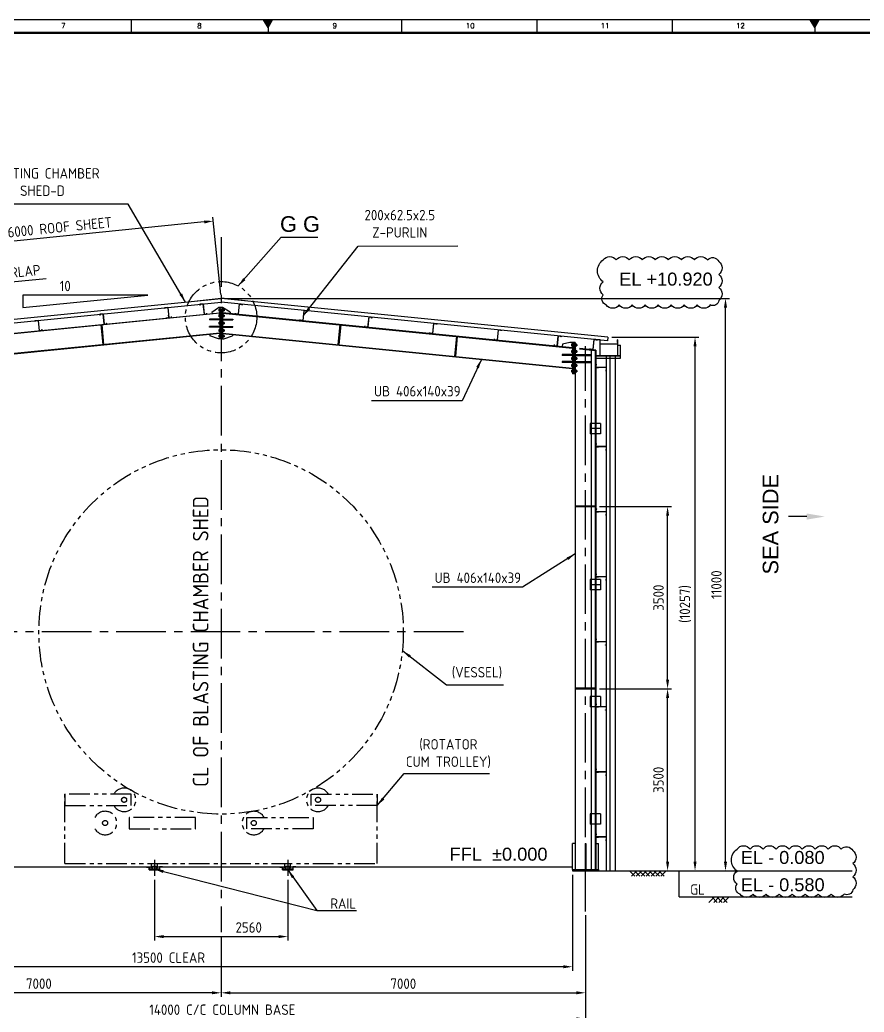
# Model space of a CAD drawing. Header units: millimetres. Extents: x -66 to 3621, y -1 to 3307.
# Drawn here: x 325.1 to 649.5, y 2923 to 3304.3 of the extents above; entities that cross this region are included whole.
import ezdxf
from ezdxf.enums import TextEntityAlignment as Align

# ---------------------------------------------------------------- set-up
doc = ezdxf.new("R2010")
doc.units = ezdxf.units.MM
for name, pattern in [('CENTER2', [28.575, 19.05, -3.175, 3.175, -3.175]), ('DASHED2', [9.525, 6.35, -3.175]), ('PHANTOM2', [31.75, 15.875, -3.175, 3.175, -3.175, 3.175, -3.175])]:
    doc.linetypes.add(name, pattern=pattern)
for name, color, linetype in [('BORDER', 6, 'Continuous'), ('MAIN-1', 7, 'Continuous'), ('MAIN-2', 7, 'Continuous')]:
    doc.layers.add(name, color=color, linetype=linetype)
doc.styles.add('ACISOTS', font='isocp.shx')
doc.styles.add('ROMANS', font='romans.shx', dxfattribs={"width": 0.8})
doc.styles.get("Standard").update_dxf_attribs({"font": 'arial.ttf'})
doc.dimstyles.new('ISO-25', dxfattribs={"dimtxt": 4, "dimasz": 3.5, "dimexe": 1.5, "dimexo": 1.5, "dimgap": 1.5, "dimtad": 1, "dimtxsty": 'Standard', "dimcen": 0, "dimadec": 0, "dimazin": 0, "dimtfac": 1, "dimtmove": 0, "dimatfit": 3, "dimfxl": 1, "dimarcsym": 0})

# ---------------------------------------------------------------- blocks, each defined once
blk = doc.blocks.new('A1B')
at = {"layer": 'BORDER', "color": 1}
for p, q in [((368.06, 585), (368.06, 590)), ((471.94, 585), (471.94, 590)), ((523.88, 585), (523.88, 590)), ((575.81, 585), (575.81, 590))]:
    blk.add_line(p, q, dxfattribs=at)
at = {"layer": 'BORDER'}
for p, q in [((420.5, 587), (418.77, 590)), ((420.5, 590), (420.5, 585)), ((420.5, 587), (422.23, 590)), ((420.5, 588), (420.5, 585)), ((630.5, 587), (628.77, 590)), ((630.5, 590), (630.5, 585)), ((630.5, 587), (632.23, 590))]:
    blk.add_line(p, q, dxfattribs=at)
blk.add_lwpolyline([(837, 3), (837, 590), (3, 590), (3, 3)], close=True, dxfattribs=at)
at = {"layer": 'BORDER', "const_width": 1}
blk.add_lwpolyline([(8, 8), (832, 8), (832, 585), (8, 585)], close=True, dxfattribs=at)
at = {"layer": 'BORDER'}
for points in [[(422.23, 590), (418.77, 590), (420.5, 587)], [(632.23, 590), (628.77, 590), (630.5, 587)]]:
    blk.add_solid(points, dxfattribs=at)
at = {"layer": 'BORDER', "color": 1, "style": 'ROMANS'}
for s, p in [('7', (341.88, 586.75)), ('8', (394.13, 586.75)), ('9', (446.1, 586.75)), ('10', (498.13, 586.75)), ('11', (549.97, 586.75)), ('12', (601.96, 586.75))]:
    blk.add_text(s, height=2, dxfattribs=at).set_placement(p, align=Align.CENTER)
blk = doc.blocks.new('A$7E9510B2728334')
for p, q in [((50, 50), (0, 50)), ((0, 50), (0, 0)), ((0, 0), (5, 0)), ((5, 0), (5, 40)), ((50, 45), (10, 45)), ((50, 50), (50, 45))]:
    blk.add_line(p, q)
at = {"extrusion": (0, 0, -1)}
blk.add_arc((-10, 40), 5, 0, 90, dxfattribs=at)
blk = doc.blocks.new('A$7E95131432C3')
for p, q in [((0, 4), (0, 0)), ((40, 4), (0, 4)), ((0, 0), (40, 4))]:
    blk.add_line(p, q)
blk = doc.blocks.new('*D6182')
at = {"color": 0, "lineweight": -2}
for p, q in [((547.77, 3047.28), (575.48, 3047.28)), ((573.98, 2980.78), (573.98, 3043.78)), ((567.16, 2977.28), (575.48, 2977.28))]:
    blk.add_line(p, q, dxfattribs=at)
at = {"color": 0}
for points in [[(574.57, 3043.78), (573.4, 3043.78), (573.98, 3047.28)], [(573.4, 2980.78), (574.57, 2980.78), (573.98, 2977.28)]]:
    blk.add_solid(points, dxfattribs=at)
at = {"layer": 'Defpoints', "color": 0}
for p in [(546.27, 3047.28), (573.98, 3047.28), (565.66, 2977.28)]:
    blk.add_point(p, dxfattribs=at)
at = {"color": 0, "insert": (570.48, 3012.28), "char_height": 4, "attachment_point": 5, "rotation": 90, "style": 'ACISOTS'}
blk.add_mtext('3500', dxfattribs=at)
blk = doc.blocks.new('*D6183')
at = {"color": 0, "lineweight": -2}
for p, q in [((547.77, 3117.28), (575.48, 3117.28)), ((573.98, 3050.78), (573.98, 3113.78)), ((549.69, 3047.28), (575.48, 3047.28))]:
    blk.add_line(p, q, dxfattribs=at)
at = {"color": 0}
for points in [[(574.57, 3113.78), (573.4, 3113.78), (573.98, 3117.28)], [(573.4, 3050.78), (574.57, 3050.78), (573.98, 3047.28)]]:
    blk.add_solid(points, dxfattribs=at)
at = {"layer": 'Defpoints', "color": 0}
for p in [(546.27, 3117.28), (573.98, 3117.28), (548.19, 3047.28)]:
    blk.add_point(p, dxfattribs=at)
at = {"color": 0, "insert": (570.48, 3082.28), "char_height": 4, "attachment_point": 5, "rotation": 90, "style": 'ACISOTS'}
blk.add_mtext('3500', dxfattribs=at)
blk = doc.blocks.new('A$7E9510B2D7BB')
at = {"color": 4}
for p, q in [((61, 200), (0, 200)), ((0, 200), (0, 183)), ((1.8, 183), (1.8, 198.2)), ((59.2, 198.2), (1.8, 198.2)), ((59.2, 198.2), (59.2, 0)), ((61, 200), (61, 1.8)), ((0, 183), (1.8, 183)), ((59.2, 0), (114.2, 0)), ((61, 1.8), (112.4, 1.8)), ((112.4, 1.8), (112.4, 17)), ((112.4, 17), (114.2, 17)), ((114.2, 0), (114.2, 17))]:
    blk.add_line(p, q, dxfattribs=at)
blk = doc.blocks.new('*D6184')
at = {"color": 0, "lineweight": -2}
for p, q in [((403.96, 3197.28), (597.73, 3197.28)), ((596.23, 2980.78), (596.23, 3193.78)), ((579.96, 2977.28), (597.73, 2977.28))]:
    blk.add_line(p, q, dxfattribs=at)
at = {"color": 0}
for points in [[(596.81, 3193.78), (595.64, 3193.78), (596.23, 3197.28)], [(595.64, 2980.78), (596.81, 2980.78), (596.23, 2977.28)]]:
    blk.add_solid(points, dxfattribs=at)
at = {"layer": 'Defpoints', "color": 0}
for p in [(402.46, 3197.28), (596.23, 3197.28), (578.46, 2977.28)]:
    blk.add_point(p, dxfattribs=at)
at = {"color": 0, "insert": (592.73, 3087.28), "char_height": 4, "attachment_point": 5, "rotation": 90, "style": 'ACISOTS'}
blk.add_mtext('11000', dxfattribs=at)
blk = doc.blocks.new('A$7E96CD2D2E318')
for p, q in [((0, 1), (0, 0)), ((0, 1), (0.12, 1)), ((0, 0), (1, 0)), ((0.12, 1), (0.12, 0.12)), ((1, 0.12), (0.12, 0.12)), ((1, 0), (1, 0.12))]:
    blk.add_line(p, q)
blk = doc.blocks.new('A$7E96CE153525B')
blk.add_line((2.34, 0.42), (0, 0.42))
at = {"layer": 'MAIN-1'}
for p, q in [((0.19, 0.78), (0.22, 0.83)), ((0.19, 0.78), (0.19, 0.73)), ((0.19, 0.76), (0.2, 0.77)), ((0.19, 0.75), (0.19, 0.76)), ((0.19, 0.74), (0.19, 0.75)), ((0.19, 0.73), (0.19, 0.74)), ((0.19, 0.73), (0.19, 0.42)), ((0.19, 0.72), (0.19, 0.73)), ((0.19, 0.71), (0.19, 0.72)), ((0.19, 0.7), (0.19, 0.71)), ((0.2, 0.69), (0.19, 0.7)), ((0.19, 0.48), (0.2, 0.5)), ((0.19, 0.46), (0.19, 0.48)), ((0.19, 0.44), (0.19, 0.46)), ((0.19, 0.42), (0.19, 0.44)), ((0.19, 0.4), (0.19, 0.42)), ((0.19, 0.42), (0.19, 0.1)), ((0.19, 0.38), (0.19, 0.4)), ((0.19, 0.36), (0.19, 0.38)), ((0.2, 0.34), (0.19, 0.36)), ((0.19, 0.13), (0.2, 0.14)), ((0.19, 0.12), (0.19, 0.13)), ((0.19, 0.11), (0.19, 0.12)), ((0.19, 0.1), (0.19, 0.11)), ((0.19, 0.1), (0.19, 0.06)), ((0.19, 0.09), (0.19, 0.1)), ((0.19, 0.08), (0.19, 0.09)), ((0.19, 0.07), (0.19, 0.08)), ((0.2, 0.06), (0.19, 0.07)), ((0.22, 0), (0.19, 0.06)), ((0.2, 0.79), (0.21, 0.8)), ((0.2, 0.78), (0.2, 0.79)), ((0.2, 0.77), (0.2, 0.78)), ((0.2, 0.68), (0.2, 0.69)), ((0.2, 0.67), (0.2, 0.68)), ((0.21, 0.66), (0.2, 0.67)), ((0.2, 0.54), (0.21, 0.56)), ((0.2, 0.52), (0.2, 0.54)), ((0.2, 0.5), (0.2, 0.52)), ((0.2, 0.32), (0.2, 0.34)), ((0.2, 0.3), (0.2, 0.32)), ((0.21, 0.27), (0.2, 0.3)), ((0.2, 0.16), (0.21, 0.17)), ((0.2, 0.15), (0.2, 0.16)), ((0.2, 0.14), (0.2, 0.15)), ((0.2, 0.05), (0.2, 0.06)), ((0.2, 0.04), (0.2, 0.05)), ((0.21, 0.03), (0.2, 0.04)), ((0.21, 0.81), (0.22, 0.82)), ((0.21, 0.8), (0.21, 0.81)), ((0.21, 0.65), (0.21, 0.66)), ((0.22, 0.63), (0.21, 0.65)), ((0.21, 0.58), (0.22, 0.6)), ((0.21, 0.56), (0.21, 0.58)), ((0.21, 0.25), (0.21, 0.27)), ((0.22, 0.23), (0.21, 0.25)), ((0.21, 0.19), (0.22, 0.2)), ((0.21, 0.17), (0.21, 0.19)), ((0.21, 0.02), (0.21, 0.03)), ((0.22, 0.01), (0.21, 0.02)), ((0.22, 0.82), (0.22, 0.83)), ((0.48, 0.83), (0.22, 0.83)), ((0.22, 0.62), (0.22, 0.63)), ((0.22, 0.6), (0.22, 0.62)), ((0.48, 0.62), (0.22, 0.62)), ((0.22, 0.21), (0.22, 0.23)), ((0.22, 0.2), (0.22, 0.21)), ((0.48, 0.21), (0.22, 0.21)), ((0.22, 0), (0.22, 0.01)), ((0.48, 0), (0.22, 0)), ((0.48, 0.62), (0.48, 0.83)), ((0.49, 0.75), (0.48, 0.77)), ((0.48, 0.21), (0.48, 0.62)), ((0.48, 0), (0.48, 0.21)), ((0.48, 0.07), (0.49, 0.08)), ((0.49, 0.75), (0.49, 0.75)), ((0.49, 0.75), (0.49, 0.08)), ((0.49, 0.75), (0.49, 0.08)), ((0.49, 0.08), (0.49, 0.08)), ((0.52, 0.66), (0.51, 0.66)), ((0.51, 0.66), (0.51, 0.42)), ((0.51, 0.42), (0.51, 0.18)), ((0.51, 0.18), (0.52, 0.18)), ((0.55, 0.62), (0.52, 0.66)), ((0.52, 0.66), (0.52, 0.18)), ((0.52, 0.18), (0.55, 0.21)), ((2.11, 0.66), (0.55, 0.66)), ((0.55, 0.66), (0.55, 0.18)), ((0.55, 0.18), (2.11, 0.18)), ((1.48, 0.75), (1.51, 0.83)), ((1.48, 0.75), (1.48, 0.09)), ((1.51, 0), (1.48, 0.09)), ((1.49, 0.77), (1.5, 0.78)), ((1.49, 0.76), (1.49, 0.77)), ((1.49, 0.75), (1.49, 0.76)), ((1.49, 0.74), (1.49, 0.75)), ((1.49, 0.73), (1.49, 0.74)), ((1.49, 0.72), (1.49, 0.73)), ((1.49, 0.71), (1.49, 0.72)), ((1.49, 0.7), (1.49, 0.71)), ((1.49, 0.69), (1.49, 0.7)), ((1.49, 0.68), (1.49, 0.69)), ((1.5, 0.67), (1.49, 0.68)), ((1.49, 0.51), (1.5, 0.53)), ((1.49, 0.49), (1.49, 0.51)), ((1.49, 0.47), (1.49, 0.49)), ((1.49, 0.45), (1.49, 0.47)), ((1.49, 0.43), (1.49, 0.45)), ((1.49, 0.41), (1.49, 0.43)), ((1.49, 0.39), (1.49, 0.41)), ((1.49, 0.36), (1.49, 0.39)), ((1.49, 0.34), (1.49, 0.36)), ((1.49, 0.32), (1.49, 0.34)), ((1.5, 0.3), (1.49, 0.32)), ((1.49, 0.15), (1.5, 0.16)), ((1.49, 0.14), (1.49, 0.15)), ((1.49, 0.13), (1.49, 0.14)), ((1.49, 0.12), (1.49, 0.13)), ((1.49, 0.11), (1.49, 0.12)), ((1.49, 0.1), (1.49, 0.11)), ((1.49, 0.09), (1.49, 0.1)), ((1.49, 0.08), (1.49, 0.09)), ((1.49, 0.07), (1.49, 0.08)), ((1.49, 0.06), (1.49, 0.07)), ((1.5, 0.05), (1.49, 0.06)), ((1.5, 0.81), (1.51, 0.82)), ((1.5, 0.8), (1.5, 0.81)), ((1.5, 0.78), (1.5, 0.8)), ((1.5, 0.66), (1.5, 0.67)), ((1.5, 0.65), (1.5, 0.66)), ((1.51, 0.64), (1.5, 0.65)), ((1.5, 0.58), (1.51, 0.6)), ((1.5, 0.55), (1.5, 0.58)), ((1.5, 0.53), (1.5, 0.55)), ((1.5, 0.28), (1.5, 0.3)), ((1.5, 0.26), (1.5, 0.28)), ((1.51, 0.23), (1.5, 0.26)), ((1.5, 0.18), (1.51, 0.2)), ((1.5, 0.17), (1.5, 0.18)), ((1.5, 0.16), (1.5, 0.17)), ((1.5, 0.04), (1.5, 0.05)), ((1.5, 0.02), (1.5, 0.04)), ((1.51, 0.01), (1.5, 0.02)), ((1.51, 0.82), (1.51, 0.83)), ((1.82, 0.83), (1.51, 0.83)), ((1.51, 0.62), (1.51, 0.64)), ((1.51, 0.6), (1.51, 0.62)), ((1.82, 0.62), (1.51, 0.62)), ((1.51, 0.21), (1.51, 0.23)), ((1.82, 0.21), (1.51, 0.21)), ((1.51, 0.2), (1.51, 0.21)), ((1.51, 0), (1.51, 0.01)), ((1.82, 0), (1.51, 0)), ((1.82, 0.83), (1.86, 0.75)), ((1.82, 0.83), (1.83, 0.82)), ((1.83, 0.64), (1.82, 0.62)), ((1.82, 0.62), (1.83, 0.6)), ((1.83, 0.23), (1.82, 0.21)), ((1.82, 0.21), (1.83, 0.2)), ((1.86, 0.09), (1.82, 0)), ((1.83, 0.01), (1.82, 0)), ((1.83, 0.82), (1.83, 0.81)), ((1.83, 0.81), (1.83, 0.8)), ((1.83, 0.8), (1.84, 0.78)), ((1.84, 0.67), (1.83, 0.66)), ((1.83, 0.66), (1.83, 0.65)), ((1.83, 0.65), (1.83, 0.64)), ((1.83, 0.6), (1.83, 0.58)), ((1.83, 0.58), (1.83, 0.55)), ((1.83, 0.55), (1.84, 0.53)), ((1.84, 0.3), (1.83, 0.28)), ((1.83, 0.28), (1.83, 0.26)), ((1.83, 0.26), (1.83, 0.23)), ((1.83, 0.2), (1.83, 0.18)), ((1.83, 0.18), (1.83, 0.17)), ((1.83, 0.17), (1.84, 0.16)), ((1.84, 0.05), (1.83, 0.04)), ((1.83, 0.04), (1.83, 0.02)), ((1.83, 0.02), (1.83, 0.01)), ((1.84, 0.78), (1.84, 0.77)), ((1.84, 0.77), (1.84, 0.76)), ((1.84, 0.76), (1.84, 0.75)), ((1.84, 0.75), (1.84, 0.74)), ((1.84, 0.74), (1.84, 0.73)), ((1.84, 0.73), (1.84, 0.72)), ((1.84, 0.72), (1.84, 0.71)), ((1.84, 0.71), (1.84, 0.7)), ((1.84, 0.7), (1.84, 0.69)), ((1.84, 0.69), (1.84, 0.68)), ((1.84, 0.68), (1.84, 0.67)), ((1.84, 0.53), (1.84, 0.51)), ((1.84, 0.51), (1.84, 0.49)), ((1.84, 0.49), (1.84, 0.47)), ((1.84, 0.47), (1.84, 0.45)), ((1.84, 0.45), (1.84, 0.43)), ((1.84, 0.43), (1.84, 0.41)), ((1.84, 0.41), (1.84, 0.39)), ((1.84, 0.39), (1.84, 0.36)), ((1.84, 0.36), (1.84, 0.34)), ((1.84, 0.34), (1.84, 0.32)), ((1.84, 0.32), (1.84, 0.3)), ((1.84, 0.16), (1.84, 0.15)), ((1.84, 0.15), (1.84, 0.14)), ((1.84, 0.14), (1.84, 0.13)), ((1.84, 0.13), (1.84, 0.12)), ((1.84, 0.12), (1.84, 0.11)), ((1.84, 0.11), (1.84, 0.1)), ((1.84, 0.1), (1.84, 0.09)), ((1.84, 0.09), (1.84, 0.08)), ((1.84, 0.08), (1.84, 0.07)), ((1.84, 0.07), (1.84, 0.06)), ((1.84, 0.06), (1.84, 0.05)), ((1.86, 0.09), (1.86, 0.75)), ((2.15, 0.62), (2.11, 0.66)), ((2.11, 0.66), (2.11, 0.18)), ((2.11, 0.18), (2.15, 0.21)), ((2.15, 0.62), (2.15, 0.21))]:
    blk.add_line(p, q, dxfattribs=at)
for centre, start, end in [((0.51, 0.67), 180, 270), ((0.51, 0.16), 90, 180)]:
    blk.add_arc(centre, 0.016, start, end, dxfattribs=at)
at = {"layer": 'MAIN-2'}
for p, q in [((0.2, 0.77), (0.19, 0.76)), ((0.19, 0.76), (0.19, 0.75)), ((0.19, 0.75), (0.19, 0.74)), ((0.19, 0.74), (0.19, 0.73)), ((0.19, 0.73), (0.19, 0.72)), ((0.19, 0.72), (0.19, 0.71)), ((0.19, 0.71), (0.19, 0.7)), ((0.19, 0.7), (0.2, 0.69)), ((0.2, 0.5), (0.19, 0.48)), ((0.19, 0.48), (0.19, 0.46)), ((0.19, 0.46), (0.19, 0.44)), ((0.19, 0.44), (0.19, 0.42)), ((0.19, 0.42), (0.19, 0.4)), ((0.19, 0.4), (0.19, 0.38)), ((0.19, 0.38), (0.19, 0.36)), ((0.19, 0.36), (0.2, 0.34)), ((0.2, 0.14), (0.19, 0.13)), ((0.19, 0.13), (0.19, 0.12)), ((0.19, 0.12), (0.19, 0.11)), ((0.19, 0.11), (0.19, 0.1)), ((0.19, 0.1), (0.19, 0.09)), ((0.19, 0.09), (0.19, 0.08)), ((0.19, 0.08), (0.19, 0.07)), ((0.19, 0.07), (0.2, 0.06)), ((0.21, 0.8), (0.2, 0.79)), ((0.2, 0.79), (0.2, 0.78)), ((0.2, 0.78), (0.2, 0.77)), ((0.2, 0.69), (0.2, 0.68)), ((0.2, 0.68), (0.2, 0.67)), ((0.2, 0.67), (0.21, 0.66)), ((0.21, 0.56), (0.2, 0.54)), ((0.2, 0.54), (0.2, 0.52)), ((0.2, 0.52), (0.2, 0.5)), ((0.2, 0.34), (0.2, 0.32)), ((0.2, 0.32), (0.2, 0.3)), ((0.2, 0.3), (0.21, 0.27)), ((0.21, 0.17), (0.2, 0.16)), ((0.2, 0.16), (0.2, 0.15)), ((0.2, 0.15), (0.2, 0.14)), ((0.2, 0.06), (0.2, 0.05)), ((0.2, 0.05), (0.2, 0.04)), ((0.2, 0.04), (0.21, 0.03)), ((0.22, 0.82), (0.21, 0.81)), ((0.21, 0.81), (0.21, 0.8)), ((0.21, 0.66), (0.21, 0.65)), ((0.21, 0.65), (0.22, 0.63)), ((0.22, 0.6), (0.21, 0.58)), ((0.21, 0.58), (0.21, 0.56)), ((0.21, 0.27), (0.21, 0.25)), ((0.21, 0.25), (0.22, 0.23)), ((0.22, 0.2), (0.21, 0.19)), ((0.21, 0.19), (0.21, 0.17)), ((0.21, 0.03), (0.21, 0.02)), ((0.21, 0.02), (0.22, 0.01)), ((0.22, 0.83), (0.22, 0.82)), ((0.22, 0.63), (0.22, 0.62)), ((0.22, 0.62), (0.22, 0.6)), ((0.48, 0.62), (0.22, 0.62)), ((0.22, 0.23), (0.22, 0.21)), ((0.22, 0.21), (0.22, 0.2)), ((0.48, 0.21), (0.22, 0.21)), ((0.22, 0.01), (0.22, 0)), ((0.49, 0.08), (0.49, 0.75)), ((0.51, 0.42), (0.51, 0.66)), ((0.51, 0.18), (0.51, 0.42)), ((0.52, 0.18), (0.52, 0.66)), ((1.48, 0.66), (1.51, 0.62)), ((1.51, 0.21), (1.48, 0.18)), ((1.5, 0.78), (1.49, 0.77)), ((1.49, 0.77), (1.49, 0.76)), ((1.49, 0.76), (1.49, 0.75)), ((1.49, 0.75), (1.49, 0.74)), ((1.49, 0.74), (1.49, 0.73)), ((1.49, 0.73), (1.49, 0.72)), ((1.49, 0.72), (1.49, 0.71)), ((1.49, 0.71), (1.49, 0.7)), ((1.49, 0.7), (1.49, 0.69)), ((1.49, 0.69), (1.49, 0.68)), ((1.49, 0.68), (1.5, 0.67)), ((1.5, 0.53), (1.49, 0.51)), ((1.49, 0.51), (1.49, 0.49)), ((1.49, 0.49), (1.49, 0.47)), ((1.49, 0.47), (1.49, 0.45)), ((1.49, 0.45), (1.49, 0.43)), ((1.49, 0.43), (1.49, 0.41)), ((1.49, 0.41), (1.49, 0.39)), ((1.49, 0.39), (1.49, 0.36)), ((1.49, 0.36), (1.49, 0.34)), ((1.49, 0.34), (1.49, 0.32)), ((1.49, 0.32), (1.5, 0.3)), ((1.5, 0.16), (1.49, 0.15)), ((1.49, 0.15), (1.49, 0.14)), ((1.49, 0.14), (1.49, 0.13)), ((1.49, 0.13), (1.49, 0.12)), ((1.49, 0.12), (1.49, 0.11)), ((1.49, 0.11), (1.49, 0.1)), ((1.49, 0.1), (1.49, 0.09)), ((1.49, 0.09), (1.49, 0.08)), ((1.49, 0.08), (1.49, 0.07)), ((1.49, 0.07), (1.49, 0.06)), ((1.49, 0.06), (1.5, 0.05)), ((1.51, 0.82), (1.5, 0.81)), ((1.5, 0.81), (1.5, 0.8)), ((1.5, 0.8), (1.5, 0.78)), ((1.5, 0.67), (1.5, 0.66)), ((1.5, 0.66), (1.5, 0.65)), ((1.5, 0.65), (1.51, 0.64)), ((1.51, 0.6), (1.5, 0.58)), ((1.5, 0.58), (1.5, 0.55)), ((1.5, 0.55), (1.5, 0.53)), ((1.5, 0.3), (1.5, 0.28)), ((1.5, 0.28), (1.5, 0.26)), ((1.5, 0.26), (1.51, 0.23)), ((1.51, 0.2), (1.5, 0.18)), ((1.5, 0.18), (1.5, 0.17)), ((1.5, 0.17), (1.5, 0.16)), ((1.5, 0.05), (1.5, 0.04)), ((1.5, 0.04), (1.5, 0.02)), ((1.5, 0.02), (1.51, 0.01)), ((1.51, 0.83), (1.51, 0.82)), ((1.51, 0.64), (1.51, 0.62)), ((1.51, 0.62), (1.82, 0.62)), ((1.51, 0.62), (1.51, 0.21)), ((1.51, 0.62), (1.51, 0.6)), ((1.51, 0.21), (1.51, 0.62)), ((1.82, 0.62), (1.51, 0.62)), ((1.51, 0.23), (1.51, 0.21)), ((1.82, 0.21), (1.51, 0.21)), ((1.51, 0.21), (1.51, 0.2)), ((1.82, 0.21), (1.51, 0.21)), ((1.51, 0.01), (1.51, 0)), ((1.83, 0.82), (1.82, 0.83)), ((1.82, 0.62), (1.86, 0.66)), ((1.82, 0.62), (1.83, 0.64)), ((1.82, 0.62), (1.82, 0.21)), ((1.83, 0.6), (1.82, 0.62)), ((1.82, 0.21), (1.82, 0.62)), ((1.82, 0.21), (1.83, 0.23)), ((1.86, 0.18), (1.82, 0.21)), ((1.83, 0.2), (1.82, 0.21)), ((1.82, 0), (1.83, 0.01)), ((1.83, 0.81), (1.83, 0.82)), ((1.83, 0.8), (1.83, 0.81)), ((1.84, 0.78), (1.83, 0.8)), ((1.83, 0.66), (1.84, 0.67)), ((1.83, 0.65), (1.83, 0.66)), ((1.83, 0.64), (1.83, 0.65)), ((1.83, 0.58), (1.83, 0.6)), ((1.83, 0.55), (1.83, 0.58)), ((1.84, 0.53), (1.83, 0.55)), ((1.83, 0.28), (1.84, 0.3)), ((1.83, 0.26), (1.83, 0.28)), ((1.83, 0.23), (1.83, 0.26)), ((1.83, 0.18), (1.83, 0.2)), ((1.83, 0.17), (1.83, 0.18)), ((1.84, 0.16), (1.83, 0.17)), ((1.83, 0.04), (1.84, 0.05)), ((1.83, 0.02), (1.83, 0.04)), ((1.83, 0.01), (1.83, 0.02)), ((1.84, 0.77), (1.84, 0.78)), ((1.84, 0.76), (1.84, 0.77)), ((1.84, 0.75), (1.84, 0.76)), ((1.84, 0.74), (1.84, 0.75)), ((1.84, 0.73), (1.84, 0.74)), ((1.84, 0.72), (1.84, 0.73)), ((1.84, 0.71), (1.84, 0.72)), ((1.84, 0.7), (1.84, 0.71)), ((1.84, 0.69), (1.84, 0.7)), ((1.84, 0.68), (1.84, 0.69)), ((1.84, 0.67), (1.84, 0.68)), ((1.84, 0.51), (1.84, 0.53)), ((1.84, 0.49), (1.84, 0.51)), ((1.84, 0.47), (1.84, 0.49)), ((1.84, 0.45), (1.84, 0.47)), ((1.84, 0.43), (1.84, 0.45)), ((1.84, 0.41), (1.84, 0.43)), ((1.84, 0.39), (1.84, 0.41)), ((1.84, 0.36), (1.84, 0.39)), ((1.84, 0.34), (1.84, 0.36)), ((1.84, 0.32), (1.84, 0.34)), ((1.84, 0.3), (1.84, 0.32)), ((1.84, 0.15), (1.84, 0.16)), ((1.84, 0.14), (1.84, 0.15)), ((1.84, 0.13), (1.84, 0.14)), ((1.84, 0.12), (1.84, 0.13)), ((1.84, 0.11), (1.84, 0.12)), ((1.84, 0.1), (1.84, 0.11)), ((1.84, 0.09), (1.84, 0.1)), ((1.84, 0.08), (1.84, 0.09)), ((1.84, 0.07), (1.84, 0.08)), ((1.84, 0.06), (1.84, 0.07)), ((1.84, 0.05), (1.84, 0.06)), ((2.11, 0.18), (2.11, 0.66))]:
    blk.add_line(p, q, dxfattribs=at)
blk = doc.blocks.new('*D6185')
at = {"color": 0, "lineweight": -2}
for p, q in [((552.54, 3182.42), (586.02, 3182.42)), ((584.52, 2980.78), (584.52, 3178.92)), ((552.96, 2977.28), (586.02, 2977.28))]:
    blk.add_line(p, q, dxfattribs=at)
at = {"color": 0}
for points in [[(585.1, 3178.92), (583.94, 3178.92), (584.52, 3182.42)], [(583.94, 2980.78), (585.1, 2980.78), (584.52, 2977.28)]]:
    blk.add_solid(points, dxfattribs=at)
at = {"layer": 'Defpoints', "color": 0}
for p in [(551.04, 3182.42), (584.52, 3182.42), (551.46, 2977.28)]:
    blk.add_point(p, dxfattribs=at)
at = {"color": 0, "insert": (580.82, 3079.85), "char_height": 4, "attachment_point": 5, "rotation": 90, "style": 'ACISOTS'}
blk.add_mtext('(10257)', dxfattribs=at)
blk = doc.blocks.new('A$7E95131028261A5')
blk.add_line((3.5, 0.58), (0, 0.58))
blk.add_solid([(3.5, 0), (3.5, 1.17), (7, 0.58)])
blk = doc.blocks.new('*D6187')
at = {"color": 0, "lineweight": -2}
for p, q in [((262.46, 2969.06), (262.46, 2918.94)), ((542.46, 2960.23), (542.46, 2918.94)), ((265.96, 2920.44), (538.96, 2920.44))]:
    blk.add_line(p, q, dxfattribs=at)
at = {"color": 0}
for points in [[(265.96, 2921.02), (265.96, 2919.86), (262.46, 2920.44)], [(538.96, 2919.86), (538.96, 2921.02), (542.46, 2920.44)]]:
    blk.add_solid(points, dxfattribs=at)
at = {"layer": 'Defpoints', "color": 0}
for p in [(262.46, 2970.56), (542.46, 2961.73), (542.46, 2920.44)]:
    blk.add_point(p, dxfattribs=at)
at = {"color": 0, "insert": (402.92, 2923.94), "char_height": 4, "attachment_point": 5, "style": 'ACISOTS'}
blk.add_mtext('14000 C/C COLUMN BASE', dxfattribs=at)
blk = doc.blocks.new('*D6188')
at = {"color": 0, "lineweight": -2}
for p, q in [((267.46, 2975.78), (267.46, 2938.94)), ((537.46, 2975.78), (537.46, 2938.94)), ((533.96, 2940.44), (270.96, 2940.44))]:
    blk.add_line(p, q, dxfattribs=at)
at = {"color": 0}
for points in [[(270.96, 2941.02), (270.96, 2939.86), (267.46, 2940.44)], [(533.96, 2939.86), (533.96, 2941.02), (537.46, 2940.44)]]:
    blk.add_solid(points, dxfattribs=at)
at = {"layer": 'Defpoints', "color": 0}
for p in [(267.46, 2977.28), (537.46, 2977.28), (267.46, 2940.44)]:
    blk.add_point(p, dxfattribs=at)
at = {"color": 0, "insert": (382.25, 2943.94), "char_height": 4, "attachment_point": 5, "style": 'ACISOTS'}
blk.add_mtext('13500 CLEAR', dxfattribs=at)
blk = doc.blocks.new('*D6189')
at = {"color": 0, "lineweight": -2}
for p, q in [((542.46, 2960.23), (542.46, 2928.94)), ((402.46, 2952.22), (402.46, 2928.94)), ((405.96, 2930.44), (538.96, 2930.44))]:
    blk.add_line(p, q, dxfattribs=at)
at = {"color": 0}
for points in [[(405.96, 2931.02), (405.96, 2929.86), (402.46, 2930.44)], [(538.96, 2929.86), (538.96, 2931.02), (542.46, 2930.44)]]:
    blk.add_solid(points, dxfattribs=at)
at = {"layer": 'Defpoints', "color": 0}
for p in [(542.46, 2961.73), (402.46, 2953.72), (542.46, 2930.44)]:
    blk.add_point(p, dxfattribs=at)
at = {"color": 0, "insert": (472.46, 2933.94), "char_height": 4, "attachment_point": 5, "style": 'ACISOTS'}
blk.add_mtext('7000', dxfattribs=at)
blk = doc.blocks.new('*D6190')
at = {"color": 0, "lineweight": -2}
for p, q in [((262.46, 2969.06), (262.46, 2928.94)), ((402.46, 2952.22), (402.46, 2928.94)), ((398.96, 2930.44), (265.96, 2930.44))]:
    blk.add_line(p, q, dxfattribs=at)
at = {"color": 0}
for points in [[(265.96, 2931.02), (265.96, 2929.86), (262.46, 2930.44)], [(398.96, 2929.86), (398.96, 2931.02), (402.46, 2930.44)]]:
    blk.add_solid(points, dxfattribs=at)
at = {"layer": 'Defpoints', "color": 0}
for p in [(262.46, 2970.56), (402.46, 2953.72), (262.46, 2930.44)]:
    blk.add_point(p, dxfattribs=at)
at = {"color": 0, "insert": (332.46, 2933.94), "char_height": 4, "attachment_point": 5, "style": 'ACISOTS'}
blk.add_mtext('7000', dxfattribs=at)
blk = doc.blocks.new('*D6191')
at = {"color": 0, "lineweight": -2}
for p, q in [((376.86, 2973.9), (376.86, 2950.54)), ((428.06, 2973.9), (428.06, 2950.54)), ((380.36, 2952.04), (424.56, 2952.04))]:
    blk.add_line(p, q, dxfattribs=at)
at = {"color": 0}
for points in [[(380.36, 2952.62), (380.36, 2951.46), (376.86, 2952.04)], [(424.56, 2951.46), (424.56, 2952.62), (428.06, 2952.04)]]:
    blk.add_solid(points, dxfattribs=at)
at = {"layer": 'Defpoints', "color": 0}
for p in [(376.86, 2975.4), (428.06, 2975.4), (428.06, 2952.04)]:
    blk.add_point(p, dxfattribs=at)
at = {"color": 0, "insert": (413.06, 2955.54), "char_height": 4, "attachment_point": 5, "style": 'ACISOTS'}
blk.add_mtext('2560', dxfattribs=at)
blk = doc.blocks.new('*D6192')
at = {"color": 0, "lineweight": -2}
for p, q in [((396.01, 3226.66), (283.57, 3215.41)), ((402.31, 3198.77), (399.34, 3228.5)), ((282.91, 3186.83), (279.94, 3216.56))]:
    blk.add_line(p, q, dxfattribs=at)
at = {"color": 0}
for points in [[(396.07, 3226.08), (395.95, 3227.24), (399.49, 3227.01)], [(283.51, 3215.99), (283.63, 3214.83), (280.09, 3215.07)]]:
    blk.add_solid(points, dxfattribs=at)
at = {"layer": 'Defpoints', "color": 0}
for p in [(280.09, 3215.07), (402.46, 3197.28), (283.06, 3185.34)]:
    blk.add_point(p, dxfattribs=at)
at = {"color": 0, "insert": (340.45, 3224.62), "char_height": 4, "attachment_point": 5, "rotation": 5.7106, "style": 'ACISOTS'}
blk.add_mtext('6000 ROOF SHEET', dxfattribs=at)
blk = doc.blocks.new('*D6193')
at = {"color": 0, "lineweight": -2}
for p, q in [((292.26, 3200.68), (335.32, 3204.99)), ((282.91, 3186.83), (281.48, 3201.11)), ((288.78, 3200.33), (285.11, 3199.97)), ((293.54, 3187.89), (292.11, 3202.17))]:
    blk.add_line(p, q, dxfattribs=at)
at = {"color": 0}
for points in [[(285.06, 3200.55), (285.17, 3199.38), (281.63, 3199.62)], [(288.84, 3199.75), (288.72, 3200.91), (292.26, 3200.68)]]:
    blk.add_solid(points, dxfattribs=at)
at = {"layer": 'Defpoints', "color": 0}
for p in [(281.63, 3199.62), (283.06, 3185.34), (293.69, 3186.4)]:
    blk.add_point(p, dxfattribs=at)
at = {"color": 0, "insert": (317.76, 3206.75), "char_height": 4, "attachment_point": 5, "rotation": 5.7111, "style": 'ACISOTS'}
blk.add_mtext('534 OVERLAP', dxfattribs=at)
blk = doc.blocks.new('A$7E981CD1033221')
for p, q in [((0, 6.03), (0.1, 6.03)), ((0, 0), (0, 6.03)), ((0, 5.03), (0.1, 5.03)), ((0.05, 0.05), (0.05, 5.98)), ((0.1, 5.03), (0.1, 6.03)), ((6.95, 6.03), (9.97, 6.33)), ((6.95, 6.03), (6.95, 0.05)), ((7, 5.98), (9.98, 6.28)), ((7, 5.98), (7, 0)), ((9.97, 6.33), (9.98, 6.28)), ((7, 0), (0, 0)), ((3.05, 0.1), (0.05, 0.1)), ((0.05, 0.1), (0.05, 0.05)), ((6.95, 0.05), (0.05, 0.05)), ((3.05, 0.1), (3.05, 0.05))]:
    blk.add_line(p, q)

msp = doc.modelspace()

# ---------------------------------------------------------------- linework, layer by layer
at = {"color": 3, "linetype": 'CENTER2'}
for p, q in [((402.46389, 3220.83913), (402.46389, 2953.71577)), ((542.46389, 2961.72663), (542.46389, 3178.96756)), ((495.55173, 3069.11745), (309.37605, 3069.11745))]:
    msp.add_line(p, q, dxfattribs=at)
for p, q in [((253.88875, 3182.41994), (402.46389, 3197.27745)), ((254.02721, 3181.03401), (402.46389, 3195.86351)), ((393.22, 3196.40331), (402.46389, 3197.3277)), ((393.22, 3196.40331), (393.22497, 3196.35356)), ((411.70779, 3196.40331), (402.46389, 3197.3277)), ((551.03904, 3182.41994), (402.46389, 3197.27745)), ((550.90058, 3181.03401), (402.46389, 3195.86351)), ((411.70779, 3196.40331), (411.70281, 3196.35356)), ((267.44389, 3178.35448), (401.96389, 3191.79365)), ((398.929, 3191.99294), (401.46637, 3193.74389)), ((398.929, 3191.99294), (398.97875, 3191.49542)), ((401.96389, 3193.79365), (401.46637, 3193.74389)), ((401.72508, 3191.78125), (401.96389, 3192.04513)), ((401.96389, 3193.79365), (401.96389, 3181.80035)), ((402.96389, 3193.79365), (401.96389, 3193.79365)), ((402.96389, 3193.79365), (401.96389, 3193.79365)), ((402.46389, 3193.35513), (402.46389, 3180.96453)), ((405.99972, 3192.0023), (402.96389, 3193.79365)), ((402.96389, 3193.79365), (402.96389, 3181.80035)), ((403.2027, 3191.78125), (402.96389, 3192.04513)), ((537.48389, 3178.35448), (402.96389, 3191.79365)), ((405.99972, 3192.0023), (405.94997, 3191.50478)), ((401.96389, 3191.62711), (267.44389, 3178.17511)), ((397.96389, 3189.37363), (397.96389, 3189.05363)), ((401.96389, 3189.37363), (397.96389, 3189.37363)), ((401.96389, 3189.05363), (397.96389, 3189.05363)), ((402.96389, 3191.62711), (537.48389, 3178.17511)), ((402.96389, 3189.37363), (406.96389, 3189.37363)), ((402.96389, 3189.05363), (406.96389, 3189.05363)), ((406.96389, 3189.37363), (406.96389, 3189.05363)), ((357.15053, 3179.49187), (356.39272, 3187.06999)), ((357.46895, 3179.52371), (356.71113, 3187.10183)), ((397.96389, 3186.22668), (397.96389, 3186.54668)), ((401.96389, 3186.54668), (397.96389, 3186.54668)), ((401.96389, 3186.22668), (397.96389, 3186.22668)), ((402.96389, 3186.54668), (406.96389, 3186.54668)), ((402.96389, 3186.22668), (406.96389, 3186.22668)), ((406.96389, 3186.22668), (406.96389, 3186.54668)), ((447.45884, 3179.52371), (448.21665, 3187.10183)), ((447.77725, 3179.49187), (448.53506, 3187.06999)), ((401.96389, 3183.97321), (267.44389, 3170.52121)), ((401.96389, 3183.80035), (267.44389, 3170.34835)), ((398.13721, 3183.41768), (398.13721, 3182.91768)), ((401.46389, 3181.80035), (398.13721, 3182.91768)), ((401.96389, 3181.80035), (401.46389, 3181.80035)), ((402.96389, 3181.80035), (401.96389, 3181.80035)), ((402.96389, 3183.97321), (537.48389, 3170.52121)), ((402.96389, 3183.80035), (537.48389, 3170.34835)), ((402.96389, 3181.80035), (403.46389, 3181.80035)), ((403.46389, 3181.80035), (406.79058, 3182.91768)), ((406.79058, 3183.41768), (406.79058, 3182.91768)), ((492.25541, 3175.04405), (493.01323, 3182.62218)), ((492.57383, 3175.01221), (493.33164, 3182.59034)), ((536.48389, 3180.3546), (533.60312, 3179.74717)), ((537.48389, 3180.3546), (536.48389, 3180.3546)), ((538.48389, 3180.3546), (537.48389, 3180.3546)), ((537.48389, 3180.3546), (537.48389, 3168.34835)), ((537.98389, 3180.3546), (537.98389, 3168.34835)), ((538.48389, 3180.3546), (538.48389, 3166.96272)), ((551.03904, 3182.41994), (550.90058, 3181.03401)), ((533.60312, 3179.74717), (533.50371, 3178.75212)), ((538.48389, 3178.25458), (538.48389, 2977.77745)), ((538.65589, 2977.77745), (538.65589, 3177.9158)), ((538.82989, 3178.22001), (538.82989, 3178.22013)), ((544.77189, 2977.77745), (544.77189, 3177.15493)), ((546.27189, 2977.77745), (546.27189, 3177.15493)), ((546.44389, 3177.45934), (546.44389, 2977.77745)), ((547.94254, 3179.86245), (554.84254, 3179.86245)), ((547.94254, 3179.81245), (554.84254, 3179.81245)), ((554.89254, 3179.28923), (555.89254, 3179.28923)), ((555.89254, 3174.28923), (555.89254, 3179.28923)), ((537.48389, 3175.72715), (533.48389, 3175.72715)), ((533.48389, 3175.72715), (533.48389, 3175.40715)), ((537.48389, 3175.40715), (533.48389, 3175.40715)), ((537.48389, 3173.02986), (533.48389, 3173.02986)), ((533.48389, 3173.02986), (533.48389, 3172.70986)), ((546.43897, 3174.28923), (555.89254, 3174.28923)), ((546.44389, 3175.28923), (555.89254, 3175.28923)), ((546.44389, 3175.28923), (555.89254, 3175.28923)), ((546.44389, 3175.16923), (555.89254, 3175.16923)), ((550.44389, 3175.34935), (550.44389, 2977.27745)), ((551.34389, 3175.38923), (551.34389, 3175.33923)), ((551.34389, 3175.38923), (551.34389, 3175.33923)), ((551.34389, 3175.38923), (554.34389, 3175.38923)), ((551.84389, 3175.38923), (551.84389, 2977.27745)), ((551.84389, 3175.28923), (551.84389, 2977.27745)), ((553.84389, 3175.38923), (553.84389, 2977.27745)), ((554.34389, 3175.38923), (554.34389, 3175.33923)), ((537.48389, 3172.70986), (533.48389, 3172.70986)), ((538.48389, 3168.34835), (537.48389, 3168.34835)), ((546.19389, 3152.45143), (546.19389, 3142.10347)), ((548.19389, 3149.27745), (544.19389, 3149.27745)), ((544.19389, 3149.27745), (544.19389, 3145.27745)), ((548.19389, 3147.27745), (544.19389, 3147.27745)), ((548.19389, 3149.27745), (548.19389, 3145.27745)), ((548.19389, 3145.27745), (544.19389, 3145.27745)), ((538.65589, 3117.59745), (546.27189, 3117.59745)), ((538.65589, 3117.27745), (546.27189, 3117.27745)), ((548.19389, 3089.27745), (544.19389, 3089.27745)), ((544.19389, 3089.27745), (544.19389, 3085.27745)), ((546.19389, 3092.45143), (546.19389, 3082.10347)), ((548.19389, 3089.27745), (548.19389, 3085.27745)), ((548.19389, 3087.27745), (544.19389, 3087.27745)), ((548.19389, 3085.27745), (544.19389, 3085.27745)), ((538.65589, 3047.59745), (546.27189, 3047.59745)), ((538.65589, 3047.27745), (546.27189, 3047.27745)), ((546.19389, 3047.45143), (546.19389, 3037.10347)), ((546.19389, 3047.45143), (546.19389, 3037.10347)), ((548.19389, 3044.27745), (544.19389, 3044.27745)), ((544.19389, 3044.27745), (544.19389, 3040.27745)), ((548.19389, 3044.27745), (548.19389, 3040.27745)), ((548.19389, 3040.27745), (544.19389, 3040.27745)), ((546.19389, 3002.45143), (546.19389, 2992.10347)), ((548.19389, 2999.27745), (544.19389, 2999.27745)), ((544.19389, 2999.27745), (544.19389, 2995.27745)), ((548.19389, 2999.27745), (548.19389, 2995.27745)), ((548.19389, 2995.27745), (544.19389, 2995.27745)), ((537.46389, 2977.77745), (537.46389, 2987.77745)), ((538.48389, 2987.77745), (537.46389, 2987.77745)), ((542.30389, 2987.77745), (542.30389, 2977.77745)), ((542.30389, 2987.77745), (542.62389, 2987.77745)), ((542.62389, 2987.77745), (542.62389, 2977.77745)), ((546.44389, 2987.77745), (547.46389, 2987.77745)), ((547.46389, 2977.77745), (547.46389, 2987.77745)), ((267.46389, 2978.87745), (537.46389, 2978.87745)), ((346.76389, 2978.87745), (394.16389, 2978.87745)), ((346.76389, 2978.87745), (394.16389, 2978.87745)), ((373.76389, 2978.87745), (374.96389, 2978.87745)), ((373.76389, 2978.87745), (373.76389, 2978.75745)), ((373.76389, 2978.75745), (374.84389, 2978.75745)), ((374.84389, 2977.67745), (374.84389, 2978.75745)), ((374.96389, 2978.87745), (374.96389, 2977.67745)), ((375.74724, 2978.51745), (375.74724, 2980.11745)), ((376.16389, 2978.51745), (375.74724, 2978.51745)), ((377.56389, 2978.51745), (377.98055, 2978.51745)), ((377.98055, 2978.51745), (377.98055, 2980.11745)), ((379.96389, 2978.87745), (378.76389, 2978.87745)), ((378.76389, 2978.87745), (378.76389, 2977.67745)), ((378.88389, 2977.67745), (378.88389, 2978.75745)), ((379.96389, 2978.75745), (378.88389, 2978.75745)), ((379.96389, 2978.87745), (379.96389, 2978.75745)), ((424.96389, 2978.87745), (426.16389, 2978.87745)), ((424.96389, 2978.87745), (424.96389, 2978.75745)), ((424.96389, 2978.75745), (426.04389, 2978.75745)), ((426.04389, 2977.67745), (426.04389, 2978.75745)), ((426.16389, 2978.87745), (426.16389, 2977.67745)), ((426.94724, 2978.51745), (426.94724, 2980.11745)), ((427.36389, 2978.51745), (426.94724, 2978.51745)), ((428.76389, 2978.51745), (429.18055, 2978.51745)), ((429.18055, 2978.51745), (429.18055, 2980.11745)), ((431.16389, 2978.87745), (429.96389, 2978.87745)), ((429.96389, 2978.87745), (429.96389, 2977.67745)), ((430.08389, 2977.67745), (430.08389, 2978.75745)), ((431.16389, 2978.75745), (430.08389, 2978.75745)), ((431.16389, 2978.87745), (431.16389, 2978.75745)), ((374.84389, 2977.67745), (378.88389, 2977.67745)), ((378.76389, 2977.91745), (374.96389, 2977.91745)), ((378.76389, 2977.67745), (378.76389, 2977.91745)), ((426.04389, 2977.67745), (430.08389, 2977.67745)), ((429.96389, 2977.91745), (426.16389, 2977.91745)), ((429.96389, 2977.67745), (429.96389, 2977.91745)), ((537.46389, 2977.77745), (547.46389, 2977.77745)), ((537.46389, 2977.77745), (537.46389, 2977.27745)), ((537.46389, 2977.27745), (551.46389, 2977.27745)), ((547.46389, 2977.77745), (547.46389, 2977.27745)), ((547.46389, 2977.27745), (644.91284, 2977.27745)), ((559.34544, 2977.27745), (561.42726, 2975.19564)), ((562.17163, 2977.27745), (560.08981, 2975.19564)), ((561.22493, 2977.27745), (563.30675, 2975.19564)), ((564.05111, 2977.27745), (561.9693, 2975.19564)), ((563.10442, 2977.27745), (565.18624, 2975.19564)), ((565.9306, 2977.27745), (563.84878, 2975.19564)), ((564.98391, 2977.27745), (567.06572, 2975.19564)), ((567.81009, 2977.27745), (565.72827, 2975.19564)), ((566.86339, 2977.27745), (568.94521, 2975.19564)), ((569.68958, 2977.27745), (567.60776, 2975.19564)), ((568.74288, 2977.27745), (570.8247, 2975.19564)), ((571.56906, 2977.27745), (569.48725, 2975.19564)), ((570.62237, 2977.27745), (572.70419, 2975.19564)), ((573.44855, 2977.27745), (571.36673, 2975.19564)), ((578.46389, 2967.27745), (578.46389, 2977.27745)), ((578.46389, 2967.27745), (644.91284, 2967.27745)), ((591.94388, 2967.27745), (589.86206, 2965.19564)), ((590.99718, 2967.27745), (593.079, 2965.19564)), ((593.82337, 2967.27745), (591.74155, 2965.19564)), ((592.87667, 2967.27745), (594.95849, 2965.19564)), ((595.70285, 2967.27745), (593.62104, 2965.19564)), ((594.75616, 2967.27745), (596.83798, 2965.19564)), ((597.58234, 2967.27745), (595.50052, 2965.19564))]:
    msp.add_line(p, q)
at = {"color": 2, "linetype": 'DASHED2'}
for p, q in [((546.44389, 3177.45934), (538.48389, 3178.25458)), ((546.44389, 3177.13774), (538.48389, 3177.93299)), ((538.48389, 3175.72715), (546.27189, 3175.72715)), ((538.48389, 3175.40715), (546.27189, 3175.40715)), ((538.48389, 3173.02986), (546.27189, 3173.02986)), ((538.48389, 3172.70986), (546.27189, 3172.70986))]:
    msp.add_line(p, q, dxfattribs=at)
at = {"color": 6, "linetype": 'PHANTOM2', "ltscale": 0.5}
for p, q in [((342.46389, 2980.11745), (342.46389, 3006.77099)), ((462.46389, 2980.11745), (462.46389, 3006.77099)), ((342.46389, 2980.11745), (462.46389, 2980.11745))]:
    msp.add_line(p, q, dxfattribs=at)
at = {"linetype": 'CENTER2'}
for p, q in [((376.86389, 2981.47369), (376.86389, 2975.40002)), ((428.06389, 2981.47369), (428.06389, 2975.40002))]:
    msp.add_line(p, q, dxfattribs=at)
at = {"color": 1}
for points in [[(549.2633, 3212.09898, -0.5206), (554.2633, 3212.09898, -0.5206), (559.2633, 3212.09898, -0.5206), (564.2633, 3212.09898, -0.5206), (569.2633, 3212.09898, -0.5206), (574.2633, 3212.09898, -0.5206), (579.2633, 3212.09898, -0.5206), (584.2633, 3212.09898, -0.5206), (589.2633, 3212.09898, -0.5206), (593.66922, 3211.5049, -0.5206), (593.66922, 3206.5049, -0.5206), (593.66922, 3201.5049, -0.5206), (593.66922, 3196.5049, -0.5206), (590.38488, 3194.78923, -0.5206), (585.38488, 3194.78923, -0.5206), (580.38488, 3194.78923, -0.5206), (575.38488, 3194.78923, -0.5206), (570.38488, 3194.78923, -0.5206), (565.38488, 3194.78923, -0.5206), (560.38488, 3194.78923, -0.5206), (555.38488, 3194.78923, -0.5206), (550.38488, 3194.78923, -0.5206), (549.2633, 3198.66764, -0.5206), (549.2633, 3203.66764, -0.5206), (549.2633, 3212.09898, -0.5206)], [(600.68174, 2985.66007, -0.5206), (605.68174, 2985.66007, -0.5206), (610.68174, 2985.66007, -0.5206), (615.68174, 2985.66007, -0.5206), (620.68174, 2985.66007, -0.5206), (625.68174, 2985.66007, -0.5206), (630.68174, 2985.66007, -0.5206), (635.68174, 2985.66007, -0.5206), (640.68174, 2985.66007, -0.5206), (645.08766, 2985.06599, -0.5206), (645.08766, 2980.06599, -0.5206), (645.08766, 2975.06599, -0.5206), (645.08766, 2970.06599, -0.5206), (641.80332, 2968.35032, -0.5206), (636.80332, 2968.35032, -0.5206), (631.80332, 2968.35032, -0.5206), (626.80332, 2968.35032, -0.5206), (621.80332, 2968.35032, -0.5206), (616.80332, 2968.35032, -0.5206), (611.80332, 2968.35032, -0.5206), (606.80332, 2968.35032, -0.5206), (601.80332, 2968.35032, -0.5206), (600.68174, 2972.22874, -0.5206), (600.68174, 2977.22874, -0.5206), (600.68174, 2985.66007, -0.5206)]]:
    msp.add_lwpolyline(points, format="xyb", close=True, dxfattribs=at)
at = {"color": 6, "linetype": 'PHANTOM2', "ltscale": 0.5}
for points in [[(367.93216, 3002.42613), (367.93216, 3006.77099), (342.46389, 3006.77099), (342.46389, 3002.42613)], [(436.99562, 3002.42613), (436.99562, 3006.77099), (462.46389, 3006.77099), (462.46389, 3002.42613)], [(392.62155, 2993.51151), (392.62155, 2997.85637), (367.15328, 2997.85637), (367.15328, 2993.51151)], [(412.30624, 2993.51151), (412.30624, 2997.85637), (437.77451, 2997.85637), (437.77451, 2993.51151)]]:
    msp.add_lwpolyline(points, close=True, dxfattribs=at)
for points in [[(377.56389, 2977.91745), (376.16389, 2977.91745), (376.16389, 2979.11745), (377.56389, 2979.11745)], [(428.76389, 2977.91745), (427.36389, 2977.91745), (427.36389, 2979.11745), (428.76389, 2979.11745)]]:
    msp.add_lwpolyline(points, close=True)
for centre, radius in [((402.46389, 3190.06148), 13.69984), ((402.46389, 3069.11745), 70), ((365.21389, 3004.59856), 0.97164), ((439.71389, 3004.59856), 0.97164), ((357.90328, 2995.68394), 0.97164)]:
    msp.add_circle(centre, radius, dxfattribs=at)
at = {"color": 6, "linetype": 'PHANTOM2'}
msp.add_circle((415.02451, 2995.68394), 0.97164, dxfattribs=at)
at = {"color": 6, "linetype": 'PHANTOM2', "ltscale": 0.5}
for centre, start, end in [((365.21389, 3004.59856), 208.8659693, 151.1340307), ((439.71389, 3004.59856), 28.8659693, 331.1340307), ((357.90328, 2995.68394), 208.8659693, 151.1340307), ((415.02451, 2995.68394), 28.8659693, 331.1340307)]:
    msp.add_arc(centre, 4.5, start, end, dxfattribs=at)

# ---------------------------------------------------------------- block references
for name, p in [('A1B', (0, 2714.33669)), ('A$7E96CE153525B', (401.4718, 3192.37795)), ('A$7E96CE153525B', (401.4718, 3190.21142)), ('A$7E96CE153525B', (401.4718, 3187.38447)), ('A$7E96CE153525B', (401.4718, 3184.55751)), ('A$7E96CE153525B', (401.4718, 3182.38466)), ('A$7E96CE153525B', (536.9918, 3178.93879)), ('A$7E96CE153525B', (536.9918, 3176.50011)), ('A$7E96CE153525B', (536.9918, 3173.80281)), ('A$7E96CE153525B', (536.9918, 3171.10551)), ('A$7E96CE153525B', (536.9918, 3168.93266))]:
    msp.add_blockref(name, p)
at = {"xscale": 1.2, "yscale": 1.2, "zscale": 1.2}
msp.add_blockref('A$7E95131432C3', (326.25139, 3193.78832), dxfattribs=at)
for name, p, xscale, yscale, zscale, rotation in [('A$7E9510B2D7BB', (381.17273, 3189.71652), 0.02, 0.02, 0.02, 5.710593341966618), ('A$7E9510B2D7BB', (394.71599, 3191.06933), 0.02, 0.02, 0.02, 5.710593341966618), ('A$7E9510B2D7BB', (410.21179, 3191.06933), -0.02, 0.02, 0.02, 354.2894066580334), ('A$7E9510B2D7BB', (435.08796, 3188.58414), -0.02, 0.02, 0.02, 354.2894076758578), ('A$7E9510B2D7BB', (331.4204, 3184.74603), 0.02, 0.02, 0.02, 5.710593341966618), ('A$7E9510B2728334', (381.35582, 3189.73483), -0.02, 0.02, 0.02, 275.7105931042953), ('A$7E9510B2D7BB', (459.96405, 3186.09818), -0.02, 0.02, 0.02, 354.2894076758578), ('A$7E9510B2D7BB', (484.84029, 3183.61371), -0.02, 0.02, 0.02, 354.2894076758578), ('A$7E9510B2D7BB', (509.71646, 3181.12846), -0.02, 0.02, 0.02, 354.2894076758578), ('A$7E9510B2D7BB', (532.69174, 3178.83313), -0.02, 0.02, 0.02, 354.2894076758578), ('A$7E9510B2D7BB', (546.42796, 3177.46084), -0.02, 0.02, 0.02, 354.2894076758578), ('A$7E9510B2D7BB', (546.44389, 3169.57737), -0.02, 0.02, 0.02, 270), ('A$7E9510B2D7BB', (546.44389, 3169.57737), -0.02, 0.02, 0.02, 270), ('A$7E9510B2D7BB', (546.44389, 3139.09345), -0.02, 0.02, 0.02, 270), ('A$7E9510B2D7BB', (546.44389, 3114.09345), -0.02, 0.02, 0.02, 270), ('A$7E95131028261A5', (620.43412, 3112.28515), 2, 2, 2, 360), ('A$7E9510B2D7BB', (546.44389, 3089.09345), -0.02, 0.02, 0.02, 270), ('A$7E9510B2D7BB', (546.44389, 3064.09345), -0.02, 0.02, 0.02, 270), ('A$7E9510B2D7BB', (546.44389, 3039.09345), -0.02, 0.02, 0.02, 270), ('A$7E9510B2D7BB', (546.44389, 3014.09345), -0.02, 0.02, 0.02, 270)]:
    msp.add_blockref(name, p, dxfattribs=dict(xscale=xscale, yscale=yscale, zscale=zscale, rotation=rotation))
at = {"color": 2, "linetype": 'DASHED2', "yscale": 0.02, "zscale": 0.02}
for p, xscale, rotation in [((356.29563, 3187.23029), 0.02, 5.710593341966618), ((546.44389, 2989.09345), -0.02, 270)]:
    msp.add_blockref('A$7E9510B2D7BB', p, dxfattribs=dict(at, xscale=xscale, rotation=rotation))
at = {"xscale": -1}
msp.add_blockref('A$7E981CD1033221', (554.89254, 3175.28923), dxfattribs=at)
at = {"color": 2, "linetype": 'DASHED2', "xscale": -1, "rotation": 180}
for p in [(546.44389, 3170.76137), (546.44389, 3090.27745)]:
    msp.add_blockref('A$7E96CD2D2E318', p, dxfattribs=at)
at = {"xscale": -1, "rotation": 180}
for p in [(546.44389, 3170.76137), (546.44389, 3140.27745), (546.44389, 3115.27745), (546.44389, 3065.27745), (546.44389, 3040.27745), (546.44389, 3015.27745), (546.44389, 2990.27745)]:
    msp.add_blockref('A$7E96CD2D2E318', p, dxfattribs=at)

# ---------------------------------------------------------------- texts
at = {"color": 130}
for s, p in [('EL +10.920', (555.39288, 3204.7022)), ('EL - 0.080', (602.08354, 2982.44713)), ('EL - 0.580', (602.08354, 2971.95311))]:
    msp.add_text(s, height=5, dxfattribs=at).set_placement(p, align=Align.MIDDLE_LEFT)
at = {"char_height": 4, "style": 'ACISOTS'}
for s, insert, attachment_point in [('PAINTING CHAMBER\\PSHED-D', (333.81975, 3242.01475), 5), ('200x62.5x2.5\\PZ-PURLIN', (471.10804, 3225.98806), 5), ('10', (342.57695, 3202.06151), 5), ('UB 406x140x39', (477.83426, 3161.61098), 5), ('UB 406x140x39', (501.07792, 3089.94676), 5), ('(VESSEL)', (500.74801, 3053.43287), 5), ('(ROTATOR\\PCUM TROLLEY)', (489.77112, 3022.39357), 5), ('GL', (582.65357, 2972.13591), 1), ('RAIL', (449.37371, 2964.72202), 5)]:
    msp.add_mtext(s, dxfattribs=dict(at, insert=insert, attachment_point=attachment_point))
at = {"insert": (431.60263, 3225.82441), "char_height": 6, "attachment_point": 5}
msp.add_mtext(' G G', dxfattribs=at)
at = {"insert": (613.56505, 3110.51333), "char_height": 6, "attachment_point": 5, "rotation": 90}
msp.add_mtext('SEA SIDE', dxfattribs=at)
at = {"insert": (394.61899, 3065.44798), "char_height": 6, "attachment_point": 5, "rotation": 90, "style": 'ACISOTS'}
msp.add_mtext('CL OF BLASTING CHAMBER SHED', dxfattribs=at)
at = {"color": 130, "insert": (490.24615, 2986.21084), "char_height": 5, "attachment_point": 1}
msp.add_mtext('FFL  %%P0.000', dxfattribs=at)

# ---------------------------------------------------------------- dimensions: what is measured, and where the dimension line sits
for base, p1, p2, angle, text, override, picture, middle, dimtype in [((280.08661, 3215.06519), (402.46389, 3197.27745), (283.05943, 3185.33701), 185.7105932, '<> ROOF SHEET', {"dimtxt": 4, "dimlfac": 50, "dimtxsty": 'ACISOTS'}, '*D6192', (340.80295, 3221.13683), 161), ((281.63129, 3199.61712), (293.69022, 3186.40018), (283.05943, 3185.33701), 185.7110998, '<> OVERLAP', {"dimtxt": 4, "dimdec": 0, "dimlfac": 50, "dimtxsty": 'ACISOTS'}, '*D6193', (318.11051, 3203.26536), 161), ((584.5197, 3182.41994), (551.46389, 2977.27745), (551.03904, 3182.41994), 90, '(<>)', {"dimtxt": 4, "dimdec": 0, "dimlfac": 50, "dimtxsty": 'ACISOTS'}, '*D6185', (584.5197, 3079.8487), 160)]:
    dim = msp.add_linear_dim(base=base, p1=p1, p2=p2, angle=angle, text=text, dimstyle='ISO-25', override=override)
    dim.commit()
    dim.dimension.update_dxf_attribs({"geometry": picture, "text_midpoint": middle, "dimtype": dimtype})
for base, p1, p2, picture, middle in [((596.22632, 3197.27745), (578.46389, 2977.27745), (402.46389, 3197.27745), '*D6184', (596.22632, 3087.27745)), ((573.98294, 3047.27745), (565.65865, 2977.27745), (546.27189, 3047.27745), '*D6182', (573.98294, 3012.27745))]:
    dim = msp.add_linear_dim(base=base, p1=p1, p2=p2, angle=90, dimstyle='ISO-25', override={"dimtxt": 4, "dimlfac": 50, "dimtxsty": 'ACISOTS'})
    dim.commit()
    dim.dimension.update_dxf_attribs({"geometry": picture, "text_midpoint": middle, "dimtype": 160})
dim = msp.add_linear_dim(base=(573.98294, 3117.27745), p1=(548.18789, 3047.27745), p2=(546.27189, 3117.27745), angle=90, dimstyle='ISO-25', override={"dimtxt": 4, "dimlfac": 50, "dimtxsty": 'ACISOTS'})
dim.commit()
dim.dimension.update_dxf_attribs({"geometry": '*D6183', "text_midpoint": (570.48294, 3082.27745)})
for base, p1, p2, text, picture, middle in [((267.46389, 2940.43967), (537.46389, 2977.27745), (267.46389, 2977.27745), '<> CLEAR', '*D6188', (382.24793, 2940.43967)), ((542.46389, 2920.43967), (262.46389, 2970.56338), (542.46389, 2961.72663), '<> C/C COLUMN BASE', '*D6187', (402.92194, 2920.43967))]:
    dim = msp.add_linear_dim(base=base, p1=p1, p2=p2, text=text, dimstyle='ISO-25', override={"dimtxt": 4, "dimlfac": 50, "dimtxsty": 'ACISOTS'})
    dim.commit()
    dim.dimension.update_dxf_attribs({"geometry": picture, "text_midpoint": middle, "dimtype": 160})
for base, p1, p2, picture, middle in [((428.06389, 2952.03967), (376.86389, 2975.40002), (428.06389, 2975.40002), '*D6191', (413.06312, 2952.03967)), ((262.46389, 2930.43967), (402.46389, 2953.71577), (262.46389, 2970.56338), '*D6190', (332.46389, 2930.43967)), ((542.46389, 2930.43967), (402.46389, 2953.71577), (542.46389, 2961.72663), '*D6189', (472.46389, 2930.43967))]:
    dim = msp.add_linear_dim(base=base, p1=p1, p2=p2, dimstyle='ISO-25', override={"dimtxt": 4, "dimlfac": 50, "dimtxsty": 'ACISOTS'})
    dim.commit()
    dim.dimension.update_dxf_attribs({"geometry": picture, "text_midpoint": middle, "dimtype": 160})

# ---------------------------------------------------------------- leaders
for points, override in [([(388.74588, 3195.90565), (366.72408, 3233.53018), (311.48943, 3233.53018)], {"dimtad": 0}), ([(409.06111, 3202.06824), (425.51064, 3220.78461), (439.58245, 3220.78461)], {"dimgap": 1.5, "dimtad": 0}), ([(434.10681, 3190.67171), (455.0607, 3217.39268), (493.43835, 3217.50349)], {"dimtad": 0}), ([(502.45216, 3173.85153), (495.01498, 3157.97195), (460.2952, 3157.97195)], {"dimtad": 0}), ([(538.48389, 3099.12122), (518.25864, 3086.30773), (483.53886, 3086.30773)], {"dimtad": 0}), ([(472.22885, 3061.82536), (489.05109, 3048.76499), (510.9954, 3048.76499)], {"dimtad": 0}), ([(462.46389, 3002.42613), (472.79609, 3014.69404), (505.55279, 3014.69404)], {"dimtad": 0}), ([(376.86389, 2977.91745), (439.26914, 2962.03967), (454.52922, 2962.03967)], {"dimtad": 0}), ([(428.06389, 2977.67745), (439.26914, 2962.03967), (454.52922, 2962.03967)], {"dimtad": 0})]:
    msp.add_leader(points, dimstyle='ISO-25', override=override)

doc.saveas('drawing.dxf')
